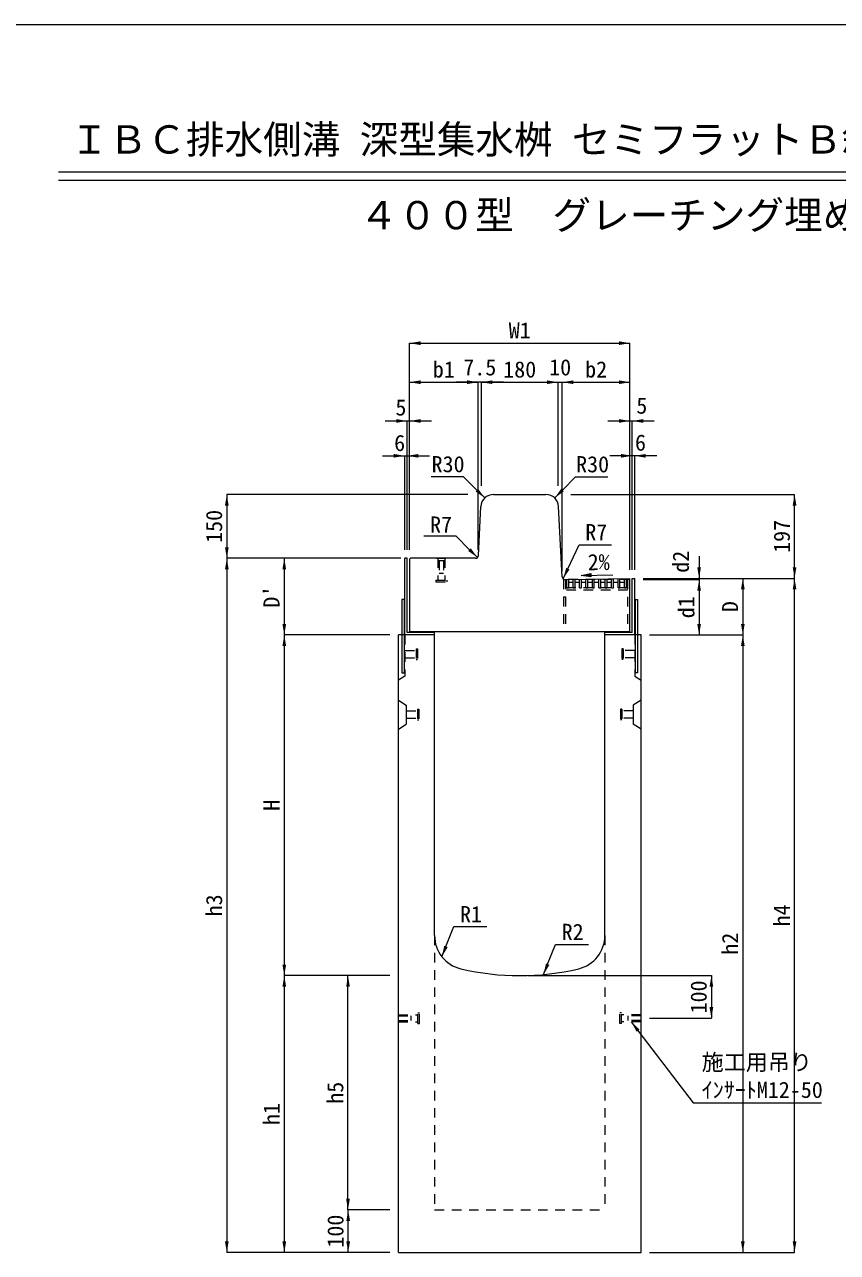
# Model space of a CAD drawing. Units: millimetres at full size. Extents: x 50430 to 75195, y 24892 to 47415.
# Drawn here: x 66977 to 68886, y 35750 to 38633 of the extents above; entities that cross this region are included whole.
import ezdxf
from ezdxf.enums import TextEntityAlignment as Align

# ---------------------------------------------------------------- set-up
doc = ezdxf.new("R2010")
doc.units = ezdxf.units.MM
doc.header["$LTSCALE"] = 30
doc.linetypes.add('USER1', pattern=[1.35, 0.75, -0.6])
for name, color, linetype, lineweight in [('0_2', 7, 'Continuous', 20), ('受枠', 3, 'Continuous', 5), ('寸法引出', 7, 'Continuous', 9), ('寸法線', 7, 'Continuous', 9), ('本体', 2, 'Continuous', 20), ('枠', 5, 'Continuous', 5), ('ｲﾝｻｰﾄ', 3, 'USER1', 5), ('ｸﾞﾚｰﾁﾝｸﾞ', 7, 'Continuous', 5)]:
    doc.layers.add(name, color=color, linetype=linetype, lineweight=lineweight)
doc.styles.add('ＭＳ ゴシック', font='')
doc.styles.get('ＭＳ ゴシック').set_extended_font_data('MS Gothic')

# ---------------------------------------------------------------- blocks, each defined once
blk = doc.blocks.new('filled_arrow')
at = {"color": 0, "linetype": 'Continuous', "lineweight": -2}
blk.add_solid([(7.5, 1.25), (0, 0), (7.5, -1.25)], dxfattribs=at)

msp = doc.modelspace()

# ---------------------------------------------------------------- hatches: boundary and pattern name
at = {"layer": '寸法引出'}
msp.add_hatch(color=256, dxfattribs=at).paths.add_polyline_path([(68306.92, 37344.11), (68307.05, 37336.61), (68284.49, 37339.97)])

# ---------------------------------------------------------------- linework, layer by layer
at = {"layer": '0_2', "lineweight": 13}
for p, q in [((67056.55, 38287.72), (70080.77, 38287.72)), ((67056.55, 38267.72), (70080.77, 38267.72))]:
    msp.add_line(p, q, dxfattribs=at)
at = {"layer": '受枠'}
for p, q in [((67875.81, 37380.04), (67869.81, 37380.04)), ((67869.81, 37200.04), (67869.81, 37380.04)), ((67875.81, 37206.04), (67875.81, 37380.04)), ((68403.81, 37332.93), (68409.81, 37333.04)), ((68403.81, 37206.04), (68403.81, 37332.93)), ((68409.81, 37200.04), (68409.81, 37333.04)), ((67862.81, 37283.04), (67862.81, 37111.04)), ((67868.81, 37283.04), (67862.81, 37283.04)), ((67868.81, 37283.04), (67868.81, 37111.04)), ((68410.81, 37283.04), (68410.81, 37111.04)), ((68410.81, 37283.04), (68416.81, 37283.04)), ((68416.81, 37283.04), (68416.81, 37111.04)), ((67939.81, 37206.04), (67875.81, 37206.04)), ((67939.81, 37200.04), (67939.81, 37206.04)), ((68339.81, 37200.04), (68339.81, 37206.04)), ((67862.81, 37111.04), (67868.81, 37111.04)), ((68416.81, 37111.04), (68410.81, 37111.04))]:
    msp.add_line(p, q, dxfattribs=at)
at = {"layer": '受枠', "lineweight": 9}
msp.add_line((68403.81, 37206.04), (68339.81, 37206.04), dxfattribs=at)
at = {"layer": '寸法引出'}
msp.add_line((68284.49, 37339.97), (68358.51, 37341.26), dxfattribs=at)
at = {"layer": '寸法引出', "lineweight": 13}
msp.add_lwpolyline([(68306.92, 37344.11), (68307.05, 37336.61), (68284.49, 37339.97)], close=True, dxfattribs=at)
at = {"layer": '寸法線'}
for p, q in [((67880.81, 37885.24), (68398.81, 37885.24)), ((67880.81, 37400.04), (67880.81, 37885.24)), ((68398.81, 37352.84), (68398.81, 37885.24)), ((67880.81, 37793.6), (68042.31, 37793.6)), ((67880.81, 37400.04), (67880.81, 37793.6)), ((68101.81, 37793.6), (67990.31, 37793.6)), ((68042.31, 37400.04), (68042.31, 37793.6)), ((68042.31, 37400.04), (68042.31, 37793.6)), ((68049.81, 37793.6), (68229.81, 37793.6)), ((68049.81, 37550.04), (68049.81, 37793.6)), ((68049.81, 37550.04), (68049.81, 37793.6)), ((68177.81, 37793.6), (68291.81, 37793.6)), ((68229.81, 37550.04), (68229.81, 37793.6)), ((68229.81, 37550.04), (68229.81, 37793.6)), ((68239.81, 37793.6), (68398.81, 37793.6)), ((68239.81, 37350.04), (68239.81, 37793.6)), ((68239.81, 37350.04), (68239.81, 37793.6)), ((68398.81, 37352.84), (68398.81, 37793.6)), ((67823.81, 37702.59), (67932.81, 37702.59)), ((67875.81, 37400.04), (67875.81, 37702.59)), ((67880.81, 37400.04), (67880.81, 37702.59)), ((68346.81, 37702.59), (68455.81, 37702.59)), ((68398.81, 37352.84), (68398.81, 37702.59)), ((68403.81, 37352.93), (68403.81, 37702.59)), ((67817.81, 37620.77), (67927.81, 37620.77)), ((67869.81, 37400.04), (67869.81, 37620.77)), ((67875.81, 37400.04), (67875.81, 37620.77)), ((68461.81, 37620.77), (68351.81, 37620.77)), ((68403.81, 37352.93), (68403.81, 37620.77)), ((68409.81, 37353.04), (68409.81, 37620.77)), ((67451.88, 37530.04), (67451.88, 37380.04)), ((68018.31, 37530.04), (67451.88, 37530.04)), ((68259.81, 37530.04), (68785.28, 37530.04)), ((68785.28, 37333.04), (68785.28, 37530.04)), ((67451.88, 37380.04), (67451.88, 35750.04)), ((67860.81, 37380.04), (67451.88, 37380.04)), ((67860.81, 37380.04), (67451.88, 37380.04)), ((67586.88, 37380.04), (67586.88, 37200.04)), ((67860.81, 37380.04), (67586.88, 37380.04)), ((68561.16, 37385.04), (68561.16, 37277.98)), ((68429.81, 37333.04), (68561.16, 37333.04)), ((68429.81, 37333.04), (68663.82, 37333.04)), ((68429.81, 37333.04), (68785.28, 37333.04)), ((68429.81, 37333.04), (68785.28, 37333.04)), ((68429.81, 37329.98), (68561.16, 37329.98)), ((68429.81, 37329.98), (68561.16, 37329.98)), ((68561.16, 37329.98), (68561.16, 37200.04)), ((68663.82, 37333.04), (68663.82, 37200.04)), ((68785.28, 35750.04), (68785.28, 37333.04)), ((67834.81, 37200.04), (67586.88, 37200.04)), ((67586.88, 37200.04), (67586.88, 36400.04)), ((67834.81, 37200.04), (67586.88, 37200.04)), ((68444.81, 37200.04), (68561.16, 37200.04)), ((68444.81, 37200.04), (68663.82, 37200.04)), ((68444.81, 37200.04), (68663.82, 37200.04)), ((68663.82, 37200.04), (68663.82, 35750.04)), ((67834.81, 36400.04), (67586.88, 36400.04)), ((67586.88, 36400.04), (67586.88, 35750.04)), ((67834.81, 36400.04), (67586.88, 36400.04)), ((67736.5, 35850.04), (67736.5, 36400.04)), ((67809.81, 36400.04), (67736.5, 36400.04)), ((68159.81, 36400.04), (68589.94, 36400.04)), ((68589.94, 36400.04), (68589.94, 36300.04)), ((68444.81, 36300.04), (68589.94, 36300.04)), ((67834.81, 35850.04), (67736.5, 35850.04)), ((67737, 35750.04), (67737, 35850.04)), ((67834.81, 35850.04), (67737, 35850.04)), ((67834.81, 35750.04), (67451.88, 35750.04)), ((67834.81, 35750.04), (67586.88, 35750.04)), ((67834.81, 35750.04), (67737, 35750.04)), ((68444.81, 35750.04), (68663.82, 35750.04)), ((68444.81, 35750.04), (68785.28, 35750.04))]:
    msp.add_line(p, q, dxfattribs=at)
for points in [[(68057.67, 37521.77), (68039.22, 37540.09), (68007.48, 37571.6), (67931.96, 37571.6)], [(68221.95, 37521.77), (68240.21, 37540.28), (68270.95, 37571.4), (68346.47, 37571.4)], [(68040.47, 37381.96), (68022.02, 37400.28), (67990.29, 37431.79), (67914.76, 37431.79)], [(68241.68, 37332.04), (68252.83, 37355.53), (68279.62, 37411.98), (68355.14, 37411.98)], [(67957.05, 36444.46), (67966.6, 36468.64), (67985.04, 36515.34), (68062.59, 36515.34)], [(68195.84, 36402.66), (68205.39, 36426.84), (68223.83, 36473.54), (68301.38, 36473.54)], [(68401.81, 36291.79), (68547.15, 36101.38), (68848.37, 36101.38)]]:
    msp.add_lwpolyline(points, dxfattribs=at)
at = {"layer": '本体'}
for p, q in [((68078.34, 37530.04), (68201.27, 37530.04)), ((68042.64, 37386.69), (68048.38, 37501.54)), ((68239.47, 37336.8), (68231.23, 37501.54)), ((67880.81, 37377.04), (67880.81, 37207.04)), ((68035.65, 37380.04), (67883.81, 37380.04)), ((68246.58, 37330.16), (68398.81, 37332.84)), ((68398.81, 37207.04), (68398.81, 37332.84)), ((67939.81, 37200.04), (67854.81, 37200.04)), ((67854.81, 35750.04), (67854.81, 37200.04)), ((68398.81, 37207.04), (67880.81, 37207.04)), ((67939.81, 36494.07), (67939.81, 37200.04)), ((68339.81, 36494.07), (68339.81, 37200.04)), ((68424.81, 37200.04), (68339.81, 37200.04)), ((68424.81, 35750.04), (68424.81, 37200.04)), ((67854.81, 35750.04), (68424.81, 35750.04))]:
    msp.add_line(p, q, dxfattribs=at)
at = {"layer": '本体', "linetype": 'USER1', "lineweight": 9}
for p, q in [((67869.81, 37200.04), (67869.81, 37103.04)), ((68409.81, 37200.04), (68409.81, 37103.04)), ((67869.81, 37103.04), (67854.81, 37093.54)), ((68409.81, 37103.04), (68424.81, 37093.54)), ((67939.81, 36494.07), (67939.81, 35850.04)), ((68339.81, 36494.07), (68339.81, 35850.04)), ((67939.81, 35850.04), (68339.81, 35850.04))]:
    msp.add_line(p, q, dxfattribs=at)
at = {"layer": '本体', "lineweight": 9}
for p, q in [((67854.81, 37047.04), (67873.01, 37035.54)), ((67873.01, 37035.54), (67873.01, 36990.54)), ((68424.81, 37047.04), (68406.61, 37035.54)), ((68406.61, 37035.54), (68406.61, 36990.54)), ((67854.81, 36979.04), (67873.01, 36990.54)), ((68424.81, 36979.04), (68406.61, 36990.54))]:
    msp.add_line(p, q, dxfattribs=at)
at = {"layer": '本体'}
for centre, radius, start, end in [((68078.34, 37500.04), 30, 90, 177.13806), ((68201.27, 37500.04), 30, 2.8627, 90), ((67883.81, 37377.04), 3, 90, 180), ((68035.65, 37387.04), 7, 270, 357.13806), ((68246.46, 37337.15), 7, 182.8627, 271.01173), ((68019.81, 36494.07), 80, 180, 256.65766), ((68259.81, 36494.07), 80, 283.34233, 0), ((68139.81, 37000.04), 600, 256.65762, 283.34237)]:
    msp.add_arc(centre, radius, start, end, dxfattribs=at)
at = {"layer": '枠', "lineweight": 13}
msp.add_line((65003.72, 38633.48), (73003.72, 38633.48), dxfattribs=at)
at = {"layer": 'ｲﾝｻｰﾄ'}
for p, q in [((67945.06, 37380.04), (67966.56, 37380.04)), ((67947.56, 37380.04), (67947.56, 37329.04)), ((67947.56, 37375.04), (67964.06, 37375.04)), ((67950.56, 37375.04), (67950.56, 37345.04)), ((67961.06, 37375.04), (67961.06, 37345.04)), ((67964.06, 37380.04), (67964.06, 37329.04)), ((67950.56, 37345.04), (67961.06, 37345.04)), ((67943.06, 37329.04), (67943.06, 37325.04)), ((67943.06, 37329.04), (67968.56, 37329.04)), ((67943.06, 37325.04), (67968.56, 37325.04)), ((67968.56, 37329.04), (67968.56, 37325.04)), ((67869.81, 37163.54), (67896.81, 37163.54)), ((67869.81, 37146.54), (67896.81, 37146.54)), ((67896.81, 37167.54), (67896.81, 37142.54)), ((67896.81, 37167.54), (67899.81, 37167.54)), ((67896.81, 37142.54), (67899.81, 37142.54)), ((67899.81, 37167.54), (67899.81, 37142.54)), ((68379.81, 37167.54), (68379.81, 37142.54)), ((68382.81, 37167.54), (68379.81, 37167.54)), ((68382.81, 37142.54), (68379.81, 37142.54)), ((68382.81, 37167.54), (68382.81, 37142.54)), ((68409.81, 37163.54), (68382.81, 37163.54)), ((68409.81, 37146.54), (68382.81, 37146.54)), ((68409.81, 37163.54), (68409.81, 37146.54)), ((67900.01, 37025.54), (67900.01, 37000.54)), ((67900.01, 37025.54), (67903.01, 37025.54)), ((67903.01, 37025.54), (67903.01, 37000.54)), ((68379.61, 37025.54), (68376.61, 37025.54)), ((68376.61, 37025.54), (68376.61, 37000.54)), ((68379.61, 37025.54), (68379.61, 37000.54)), ((67873.01, 37021.54), (67900.01, 37021.54)), ((67873.01, 37004.54), (67900.01, 37004.54)), ((67900.01, 37000.54), (67903.01, 37000.54)), ((68379.61, 37000.54), (68376.61, 37000.54)), ((68406.61, 37021.54), (68379.61, 37021.54)), ((68406.61, 37004.54), (68379.61, 37004.54))]:
    msp.add_line(p, q, dxfattribs=at)
at = {"layer": 'ｲﾝｻｰﾄ', "lineweight": 9}
for p, q in [((67854.81, 36291.79), (67854.81, 36308.29)), ((67854.81, 36308.29), (67900.81, 36308.29)), ((67854.81, 36305.29), (67884.81, 36305.29)), ((67884.81, 36294.79), (67884.81, 36305.29)), ((67900.81, 36312.79), (67904.81, 36312.79)), ((67900.81, 36287.29), (67900.81, 36312.79)), ((67904.81, 36287.29), (67904.81, 36312.79)), ((68378.81, 36312.79), (68374.81, 36312.79)), ((68374.81, 36287.29), (68374.81, 36312.79)), ((68378.81, 36287.29), (68378.81, 36312.79)), ((68424.81, 36308.29), (68378.81, 36308.29)), ((68394.81, 36294.79), (68394.81, 36305.29)), ((68424.81, 36305.29), (68394.81, 36305.29)), ((68424.81, 36291.79), (68424.81, 36308.29)), ((67854.81, 36294.79), (67884.81, 36294.79)), ((67854.81, 36291.79), (67900.81, 36291.79)), ((67900.81, 36287.29), (67904.81, 36287.29)), ((68378.81, 36287.29), (68374.81, 36287.29)), ((68424.81, 36291.79), (68378.81, 36291.79)), ((68424.81, 36294.79), (68394.81, 36294.79))]:
    msp.add_line(p, q, dxfattribs=at)
at = {"layer": 'ｸﾞﾚｰﾁﾝｸﾞ', "linetype": 'USER1', "lineweight": 9}
for p, q in [((68397.81, 37330.04), (68242.81, 37330.04)), ((68242.81, 37330.04), (68242.81, 37207.04)), ((68247.31, 37330.04), (68247.31, 37207.04)), ((68250.31, 37311.04), (68250.31, 37330.04)), ((68254.76, 37324.04), (68265.36, 37324.04)), ((68254.81, 37311.04), (68254.81, 37330.04)), ((68265.36, 37311.04), (68265.36, 37330.04)), ((68269.82, 37324.04), (68280.42, 37324.04)), ((68269.86, 37311.04), (68269.86, 37330.04)), ((68280.42, 37311.04), (68280.42, 37330.04)), ((68284.87, 37324.04), (68295.47, 37324.04)), ((68284.92, 37311.04), (68284.92, 37330.04)), ((68295.47, 37311.04), (68295.47, 37330.04)), ((68299.93, 37324.04), (68310.53, 37324.04)), ((68299.97, 37311.04), (68299.97, 37330.04)), ((68310.53, 37311.04), (68310.53, 37330.04)), ((68314.98, 37324.04), (68325.59, 37324.04)), ((68315.03, 37311.04), (68315.03, 37330.04)), ((68325.59, 37311.04), (68325.59, 37330.04)), ((68330.04, 37324.04), (68340.64, 37324.04)), ((68330.08, 37311.04), (68330.08, 37330.04)), ((68340.64, 37311.04), (68340.64, 37330.04)), ((68345.1, 37324.04), (68355.7, 37324.04)), ((68345.14, 37311.04), (68345.14, 37330.04)), ((68355.7, 37311.04), (68355.7, 37330.04)), ((68360.15, 37324.04), (68370.75, 37324.04)), ((68360.19, 37311.04), (68360.19, 37330.04)), ((68370.75, 37311.04), (68370.75, 37330.04)), ((68375.25, 37311.04), (68375.25, 37330.04)), ((68375.25, 37324.04), (68385.81, 37324.04)), ((68385.81, 37311.04), (68385.81, 37330.04)), ((68390.31, 37311.04), (68390.31, 37330.04)), ((68393.31, 37330.04), (68393.31, 37207.04)), ((68397.81, 37330.04), (68397.81, 37207.04)), ((68247.31, 37288.54), (68242.81, 37288.54)), ((68393.31, 37311.04), (68247.31, 37311.04)), ((68393.31, 37305.04), (68247.31, 37305.04)), ((68250.31, 37311.04), (68254.81, 37311.04)), ((68265.36, 37311.04), (68269.86, 37311.04)), ((68280.42, 37311.04), (68284.92, 37311.04)), ((68295.47, 37311.04), (68299.97, 37311.04)), ((68310.53, 37311.04), (68315.03, 37311.04)), ((68325.59, 37311.04), (68330.08, 37311.04)), ((68340.64, 37311.04), (68345.14, 37311.04)), ((68355.7, 37311.04), (68360.19, 37311.04)), ((68370.75, 37311.04), (68375.25, 37311.04)), ((68385.81, 37311.04), (68390.31, 37311.04))]:
    msp.add_line(p, q, dxfattribs=at)

# ---------------------------------------------------------------- block references
at = {"layer": '寸法線', "xscale": 3.47, "yscale": 3.47}
for p in [(67880.81, 37885.24), (67880.81, 37793.6), (68049.81, 37793.6), (68049.81, 37793.6), (68239.81, 37793.6), (68239.81, 37793.6), (67880.81, 37702.59), (68403.81, 37702.59), (67875.81, 37620.77), (68409.81, 37620.77)]:
    msp.add_blockref('filled_arrow', p, dxfattribs=at)
for p, rotation in [((68398.81, 37885.24), 180), ((68042.31, 37793.6), 180), ((68042.31, 37793.6), 180), ((68229.81, 37793.6), 180), ((68229.81, 37793.6), 180), ((68398.81, 37793.6), 180), ((67875.81, 37702.59), 180), ((68398.81, 37702.59), 180), ((67869.81, 37620.77), 180), ((68403.81, 37620.77), 180), ((68057.67, 37521.77), 135.2), ((68221.95, 37521.77), 45.4), ((67451.88, 37530.04), 270), ((68785.28, 37530.04), 270), ((67451.88, 37380.04), 90), ((68040.47, 37381.96), 135.2), ((67451.88, 37380.04), 270), ((67586.88, 37380.04), 270), ((68241.68, 37332.04), 64.6), ((68561.16, 37333.04), 90), ((68785.28, 37333.04), 90), ((68561.16, 37329.98), 270), ((68561.16, 37329.98), 270), ((68663.82, 37333.04), 270), ((68785.28, 37333.04), 270), ((67586.88, 37200.04), 90), ((68561.16, 37200.04), 90), ((68663.82, 37200.04), 90), ((67586.88, 37200.04), 270), ((68663.82, 37200.04), 270), ((67957.05, 36444.46), 68.5), ((67586.88, 36400.04), 90), ((68195.84, 36402.66), 68.5), ((67586.88, 36400.04), 270), ((67736.5, 36400.04), 270), ((68589.94, 36400.04), 270), ((68589.94, 36300.04), 90), ((68401.81, 36291.79), 307.4), ((67736.5, 35850.04), 90), ((67737, 35850.04), 270), ((67451.88, 35750.04), 90), ((67586.88, 35750.04), 90), ((67737, 35750.04), 90), ((68663.82, 35750.04), 90), ((68785.28, 35750.04), 90)]:
    msp.add_blockref('filled_arrow', p, dxfattribs=dict(at, rotation=rotation))

# ---------------------------------------------------------------- texts
at = {"layer": '0_2', "style": 'ＭＳ ゴシック'}
for s, height, p in [('ＩＢＣ排水側溝 深型集水桝 セミフラットＢ斜左H=50（Ⅰ型・Ⅲ型兼用）', 66.46, (68579.34, 38363.68)), ('４００型\u3000グレーチング埋め込み一体式', 66.46, (68579.34, 38185.91)), ('R30', 37.98, (67971.53, 37601.17)), ('R30', 37.98, (68310.98, 37600.97)), ('R7', 37.98, (67955.07, 37459.28)), ('R7', 37.98, (68319.65, 37441.54)), ('R1', 37.98, (68025.32, 36544.58)), ('R2', 37.98, (68264.11, 36502.78))]:
    msp.add_text(s, height=height, dxfattribs=at).set_placement(p, align=Align.MIDDLE_CENTER)
msp.add_text('2%', height=37.98, rotation=1, dxfattribs=at).set_placement((68325.29, 37371.38), align=Align.MIDDLE_CENTER)
at = {"layer": '寸法線', "style": 'ＭＳ ゴシック'}
for s, p in [('W1', (68139.81, 37915.24)), ('b1', (67961.56, 37823.6)), ('7.5', (68046.06, 37828.6)), ('180', (68139.81, 37823.6)), ('10', (68234.81, 37828.6)), ('b2', (68319.31, 37823.6)), ('5', (67860.76, 37734.38)), ('5', (68426.56, 37738.64)), ('6', (67857.83, 37651)), ('6', (68423.41, 37651.82))]:
    msp.add_text(s, height=37.98, dxfattribs=at).set_placement(p, align=Align.MIDDLE_CENTER)
for s, p in [('150', (67421.88, 37455.04)), ('197', (68755.28, 37431.54)), ('d2', (68518.17, 37371.99)), ("D'", (67556.88, 37290.04)), ('d1', (68531.16, 37265.01)), ('D', (68633.82, 37266.54)), ('H', (67556.88, 36800.04)), ('h3', (67421.88, 36565.04)), ('h4', (68755.28, 36541.54)), ('h2', (68633.82, 36475.04)), ('100', (68559.94, 36350.04)), ('h5', (67706.5, 36125.04)), ('h1', (67556.88, 36075.04)), ('100', (67707, 35800.04))]:
    msp.add_text(s, height=37.98, rotation=90, dxfattribs=at).set_placement(p, align=Align.MIDDLE_CENTER)
for s, p in [('施工用吊り', (68567.15, 36166.48)), ('ｲﾝｻｰﾄM12-50', (68567.15, 36101.48))]:
    msp.add_text(s, height=37.98, dxfattribs=at).set_placement(p, align=Align.BOTTOM_LEFT)

doc.saveas('drawing.dxf')
